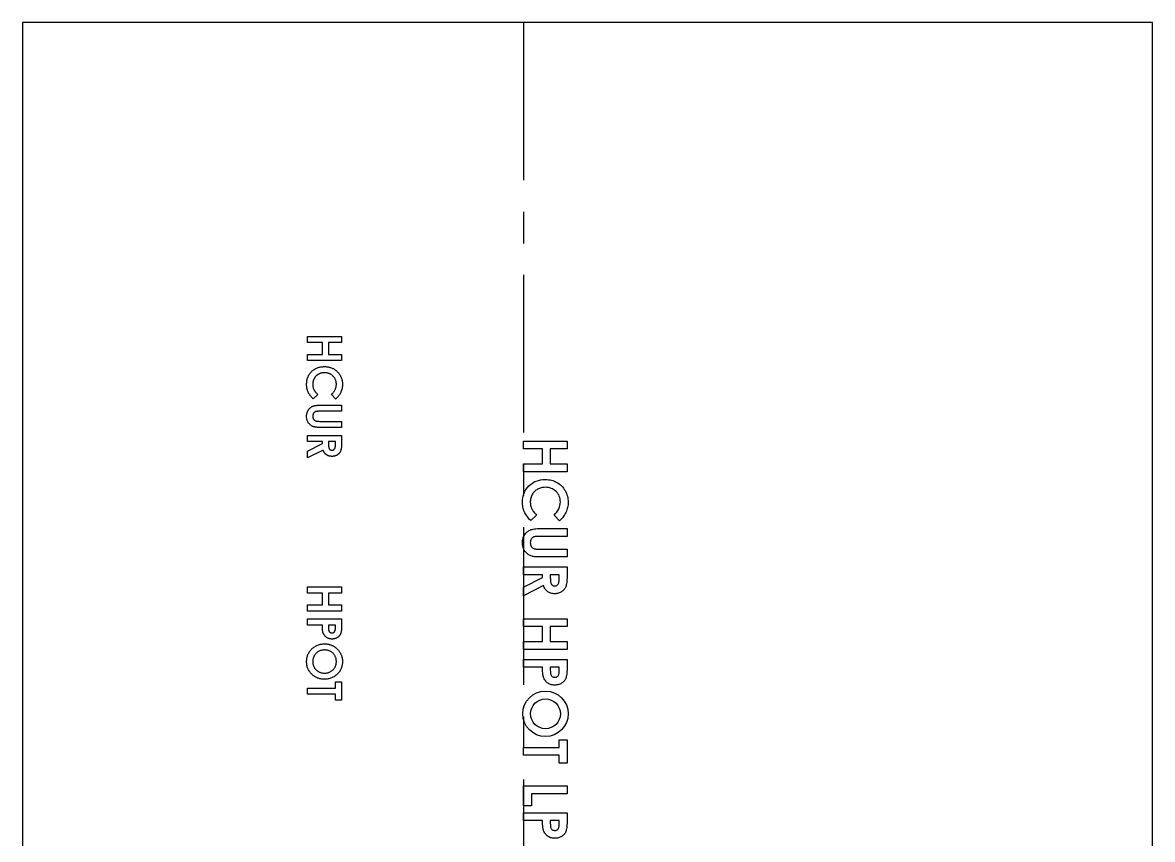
# Model space of a CAD drawing. Header units: millimetres. Extents: x -1295 to -1204, y -914 to -779.
# Drawn here: x -1295.2 to -1204.2, y -845.2 to -779.4 of the extents above; entities that cross this region are included whole.
import ezdxf

# ---------------------------------------------------------------- set-up
doc = ezdxf.new("R2010")
doc.units = ezdxf.units.MM
doc.linetypes.add('CENTERX2', pattern=[20.32, 12.7, -2.54, 2.54, -2.54])

msp = doc.modelspace()

# ---------------------------------------------------------------- linework, layer by layer
at = {"color": 7, "linetype": 'Continuous', "lineweight": 25}
for p, q in [((-1204.195, -779.37), (-1295.195, -779.37)), ((-1295.195, -779.37), (-1295.195, -899.37)), ((-1204.195, -779.37), (-1295.195, -779.37)), ((-1204.195, -779.37), (-1295.195, -779.37)), ((-1204.195, -899.37), (-1204.195, -779.37)), ((-1272.25, -805.139), (-1272.25, -804.646)), ((-1272.25, -804.646), (-1269.5, -804.646)), ((-1271.051, -805.139), (-1272.25, -805.139)), ((-1271.051, -806.091), (-1271.051, -805.139)), ((-1269.5, -805.139), (-1270.558, -805.139)), ((-1270.558, -805.139), (-1270.558, -806.091)), ((-1269.5, -804.646), (-1269.5, -805.139)), ((-1272.25, -806.585), (-1272.25, -806.091)), ((-1272.25, -806.091), (-1271.051, -806.091)), ((-1270.558, -806.091), (-1269.5, -806.091)), ((-1269.5, -806.091), (-1269.5, -806.585)), ((-1269.5, -806.585), (-1272.25, -806.585)), ((-1270.871, -807.078), (-1270.871, -807.078)), ((-1272.32, -808.506), (-1272.32, -808.506)), ((-1269.429, -808.514), (-1269.429, -808.514)), ((-1271.427, -809.325), (-1271.796, -809.676)), ((-1271.427, -809.325), (-1271.427, -809.325)), ((-1269.977, -809.687), (-1270.323, -809.325)), ((-1270.323, -809.325), (-1270.323, -809.325)), ((-1269.5, -810.674), (-1271.289, -810.674)), ((-1271.141, -810.181), (-1269.5, -810.181)), ((-1271.141, -810.181), (-1271.141, -810.181)), ((-1269.5, -810.181), (-1269.5, -810.674)), ((-1272.32, -811.081), (-1272.32, -811.081)), ((-1271.224, -811.485), (-1269.5, -811.485)), ((-1271.224, -811.485), (-1271.224, -811.485)), ((-1269.5, -811.485), (-1269.5, -811.979)), ((-1272.25, -812.613), (-1269.5, -812.613)), ((-1272.25, -813.107), (-1272.25, -812.613)), ((-1269.5, -811.979), (-1271.141, -811.979)), ((-1269.5, -812.613), (-1269.5, -813.189)), ((-1271.051, -813.107), (-1272.25, -813.107)), ((-1272.25, -813.88), (-1271.051, -813.275)), ((-1271.051, -813.275), (-1271.051, -813.107)), ((-1269.994, -813.107), (-1270.558, -813.107)), ((-1270.558, -813.107), (-1270.558, -813.299)), ((-1269.994, -813.275), (-1269.994, -813.107)), ((-1270.995, -813.795), (-1272.25, -814.429)), ((-1272.25, -814.429), (-1272.25, -813.88)), ((-1272.25, -825.315), (-1272.25, -824.822)), ((-1272.25, -824.822), (-1269.5, -824.822)), ((-1271.051, -825.315), (-1272.25, -825.315)), ((-1271.051, -826.267), (-1271.051, -825.315)), ((-1269.5, -825.315), (-1270.558, -825.315)), ((-1270.558, -825.315), (-1270.558, -826.267)), ((-1269.5, -824.822), (-1269.5, -825.315)), ((-1272.25, -826.761), (-1272.25, -826.267)), ((-1272.25, -826.267), (-1271.051, -826.267)), ((-1270.558, -826.267), (-1269.5, -826.267)), ((-1269.5, -826.267), (-1269.5, -826.761)), ((-1269.5, -826.761), (-1272.25, -826.761)), ((-1272.25, -827.396), (-1269.5, -827.396)), ((-1272.25, -827.889), (-1272.25, -827.396)), ((-1271.051, -827.889), (-1272.25, -827.889)), ((-1269.994, -827.889), (-1270.558, -827.889)), ((-1270.558, -827.889), (-1270.558, -828.064)), ((-1269.994, -828.044), (-1269.994, -827.889)), ((-1269.5, -827.396), (-1269.5, -827.946)), ((-1270.281, -828.524), (-1270.281, -828.524)), ((-1270.048, -828.394), (-1270.048, -828.394)), ((-1270.874, -829.405), (-1270.874, -829.405)), ((-1272.32, -830.842), (-1272.32, -830.842)), ((-1269.429, -830.839), (-1269.429, -830.839)), ((-1270.877, -831.767), (-1270.877, -831.767)), ((-1269.994, -832.472), (-1269.5, -832.472)), ((-1269.994, -832.966), (-1269.994, -832.472)), ((-1269.5, -832.472), (-1269.5, -833.953)), ((-1272.25, -833.46), (-1272.25, -832.966)), ((-1272.25, -832.966), (-1269.994, -832.966)), ((-1269.994, -833.46), (-1272.25, -833.46)), ((-1269.994, -833.953), (-1269.994, -833.46)), ((-1269.5, -833.953), (-1269.994, -833.953))]:
    msp.add_line(p, q, dxfattribs=at)
at = {"color": 7, "linetype": 'CENTERX2'}
msp.add_line((-1254.842, -779.37), (-1254.842, -899.37), dxfattribs=at)
at = {"color": 7, "linetype": 'Continuous', "flags": 128}
for points in [[(-1251.342, -813.075), (-1251.342, -813.703), (-1251.342, -813.703), (-1252.689, -813.703), (-1252.689, -813.703), (-1252.689, -814.915), (-1252.689, -814.915), (-1251.342, -814.915), (-1251.342, -814.915), (-1251.342, -815.543), (-1251.342, -815.543), (-1254.842, -815.543), (-1254.842, -815.543), (-1254.842, -814.915), (-1254.842, -814.915), (-1253.317, -814.915), (-1253.317, -814.915), (-1253.317, -813.703), (-1253.317, -813.703), (-1254.842, -813.703), (-1254.842, -813.703), (-1254.842, -813.075), (-1254.842, -813.075), (-1251.342, -813.075)], [(-1251.95, -819.492), (-1252.39, -819.031), (-1252.39, -819.031), (-1252.271, -818.912), (-1252.167, -818.788), (-1252.08, -818.662), (-1252.008, -818.532), (-1251.952, -818.398), (-1251.912, -818.26), (-1251.889, -818.119), (-1251.881, -817.974), (-1251.881, -817.974), (-1251.887, -817.852), (-1251.903, -817.735), (-1251.93, -817.624), (-1251.968, -817.517), (-1252.017, -817.415), (-1252.077, -817.318), (-1252.147, -817.226), (-1252.229, -817.139), (-1252.318, -817.059), (-1252.412, -816.99), (-1252.512, -816.932), (-1252.616, -816.884), (-1252.726, -816.847), (-1252.841, -816.82), (-1252.961, -816.805), (-1253.085, -816.799), (-1253.085, -816.799), (-1253.173, -816.801), (-1253.258, -816.808), (-1253.341, -816.82), (-1253.421, -816.837), (-1253.498, -816.858), (-1253.573, -816.884), (-1253.646, -816.915), (-1253.716, -816.95), (-1253.782, -816.989), (-1253.845, -817.033), (-1253.905, -817.081), (-1253.961, -817.131), (-1254.013, -817.186), (-1254.061, -817.245), (-1254.106, -817.308), (-1254.148, -817.375), (-1254.184, -817.444), (-1254.216, -817.516), (-1254.243, -817.59), (-1254.265, -817.665), (-1254.282, -817.742), (-1254.294, -817.822), (-1254.302, -817.903), (-1254.304, -817.986), (-1254.304, -817.986), (-1254.297, -818.126), (-1254.277, -818.26), (-1254.242, -818.388), (-1254.195, -818.51), (-1254.164, -818.57), (-1254.128, -818.631), (-1254.087, -818.694), (-1254.04, -818.759), (-1253.987, -818.825), (-1253.928, -818.892), (-1253.864, -818.961), (-1253.795, -819.031), (-1253.795, -819.031), (-1254.264, -819.478), (-1254.264, -819.478), (-1254.354, -819.383), (-1254.438, -819.29), (-1254.514, -819.199), (-1254.583, -819.108), (-1254.645, -819.019), (-1254.699, -818.931), (-1254.746, -818.845), (-1254.786, -818.76), (-1254.821, -818.673), (-1254.85, -818.584), (-1254.875, -818.493), (-1254.896, -818.398), (-1254.912, -818.3), (-1254.923, -818.199), (-1254.93, -818.095), (-1254.932, -817.988), (-1254.932, -817.988), (-1254.924, -817.793), (-1254.9, -817.607), (-1254.859, -817.43), (-1254.802, -817.261), (-1254.73, -817.103), (-1254.641, -816.953), (-1254.535, -816.812), (-1254.414, -816.68), (-1254.28, -816.561), (-1254.137, -816.457), (-1253.984, -816.37), (-1253.823, -816.298), (-1253.653, -816.243), (-1253.473, -816.203), (-1253.285, -816.179), (-1253.087, -816.171), (-1253.087, -816.171), (-1252.958, -816.175), (-1252.832, -816.186), (-1252.71, -816.204), (-1252.592, -816.229), (-1252.478, -816.262), (-1252.366, -816.302), (-1252.259, -816.349), (-1252.156, -816.403), (-1252.056, -816.464), (-1251.962, -816.532), (-1251.872, -816.605), (-1251.788, -816.685), (-1251.709, -816.771), (-1251.635, -816.863), (-1251.565, -816.962), (-1251.501, -817.067), (-1251.443, -817.176), (-1251.392, -817.287), (-1251.349, -817.4), (-1251.314, -817.516), (-1251.288, -817.633), (-1251.268, -817.753), (-1251.257, -817.874), (-1251.253, -817.998), (-1251.253, -817.998), (-1251.255, -818.104), (-1251.264, -818.209), (-1251.278, -818.312), (-1251.298, -818.415), (-1251.324, -818.516), (-1251.355, -818.617), (-1251.392, -818.716), (-1251.434, -818.815), (-1251.482, -818.912), (-1251.535, -819.004), (-1251.591, -819.094), (-1251.654, -819.18), (-1251.72, -819.263), (-1251.792, -819.343), (-1251.868, -819.419), (-1251.95, -819.492)], [(-1251.342, -820.12), (-1251.342, -820.748), (-1251.342, -820.748), (-1253.62, -820.748), (-1253.62, -820.748), (-1253.69, -820.749), (-1253.756, -820.752), (-1253.816, -820.755), (-1253.871, -820.761), (-1253.92, -820.768), (-1253.965, -820.777), (-1254.003, -820.787), (-1254.036, -820.799), (-1254.094, -820.829), (-1254.146, -820.867), (-1254.192, -820.914), (-1254.231, -820.968), (-1254.263, -821.03), (-1254.286, -821.098), (-1254.299, -821.172), (-1254.304, -821.252), (-1254.304, -821.252), (-1254.299, -821.337), (-1254.284, -821.416), (-1254.258, -821.489), (-1254.223, -821.556), (-1254.179, -821.615), (-1254.13, -821.663), (-1254.076, -821.702), (-1254.016, -821.732), (-1253.981, -821.743), (-1253.939, -821.753), (-1253.89, -821.761), (-1253.833, -821.768), (-1253.77, -821.773), (-1253.699, -821.777), (-1253.621, -821.779), (-1253.536, -821.78), (-1253.536, -821.78), (-1251.342, -821.78), (-1251.342, -821.78), (-1251.342, -822.408), (-1251.342, -822.408), (-1253.43, -822.408), (-1253.43, -822.408), (-1253.557, -822.408), (-1253.674, -822.405), (-1253.781, -822.4), (-1253.878, -822.394), (-1253.964, -822.386), (-1254.04, -822.376), (-1254.107, -822.364), (-1254.163, -822.351), (-1254.265, -822.316), (-1254.364, -822.267), (-1254.462, -822.206), (-1254.558, -822.131), (-1254.648, -822.047), (-1254.725, -821.957), (-1254.789, -821.861), (-1254.841, -821.758), (-1254.881, -821.648), (-1254.909, -821.529), (-1254.927, -821.402), (-1254.932, -821.266), (-1254.932, -821.266), (-1254.929, -821.176), (-1254.921, -821.088), (-1254.908, -821.004), (-1254.889, -820.923), (-1254.864, -820.844), (-1254.834, -820.768), (-1254.798, -820.696), (-1254.758, -820.627), (-1254.713, -820.561), (-1254.664, -820.5), (-1254.614, -820.444), (-1254.561, -820.393), (-1254.504, -820.346), (-1254.446, -820.305), (-1254.384, -820.269), (-1254.319, -820.237), (-1254.248, -820.21), (-1254.165, -820.186), (-1254.071, -820.165), (-1253.965, -820.149), (-1253.849, -820.136), (-1253.721, -820.127), (-1253.581, -820.122), (-1253.43, -820.12), (-1253.43, -820.12), (-1251.342, -820.12)], [(-1251.342, -823.216), (-1251.342, -823.948), (-1251.342, -823.948), (-1251.344, -824.093), (-1251.349, -824.227), (-1251.356, -824.35), (-1251.368, -824.463), (-1251.382, -824.565), (-1251.4, -824.655), (-1251.42, -824.735), (-1251.444, -824.805), (-1251.471, -824.867), (-1251.503, -824.926), (-1251.539, -824.981), (-1251.579, -825.035), (-1251.623, -825.085), (-1251.671, -825.131), (-1251.724, -825.174), (-1251.781, -825.215), (-1251.841, -825.251), (-1251.903, -825.283), (-1251.969, -825.31), (-1252.037, -825.331), (-1252.108, -825.348), (-1252.182, -825.36), (-1252.257, -825.368), (-1252.337, -825.37), (-1252.337, -825.37), (-1252.419, -825.367), (-1252.499, -825.36), (-1252.574, -825.347), (-1252.647, -825.329), (-1252.716, -825.307), (-1252.781, -825.279), (-1252.844, -825.246), (-1252.902, -825.208), (-1252.957, -825.165), (-1253.008, -825.117), (-1253.057, -825.063), (-1253.101, -825.005), (-1253.142, -824.941), (-1253.18, -824.872), (-1253.214, -824.798), (-1253.245, -824.719), (-1253.245, -824.719), (-1254.842, -825.527), (-1254.842, -825.527), (-1254.842, -824.829), (-1254.842, -824.829), (-1253.317, -824.057), (-1253.317, -824.057), (-1253.317, -823.844), (-1253.317, -823.844), (-1254.842, -823.844), (-1254.842, -823.844), (-1254.842, -823.216), (-1254.842, -823.216), (-1251.342, -823.216)], [(-1252.689, -823.844), (-1252.689, -824.089), (-1252.689, -824.089), (-1252.687, -824.179), (-1252.684, -824.261), (-1252.677, -824.336), (-1252.668, -824.403), (-1252.656, -824.463), (-1252.642, -824.517), (-1252.625, -824.563), (-1252.605, -824.601), (-1252.583, -824.634), (-1252.557, -824.662), (-1252.527, -824.687), (-1252.494, -824.707), (-1252.458, -824.722), (-1252.418, -824.733), (-1252.375, -824.74), (-1252.328, -824.742), (-1252.328, -824.742), (-1252.273, -824.737), (-1252.221, -824.724), (-1252.173, -824.702), (-1252.129, -824.672), (-1252.09, -824.634), (-1252.056, -824.591), (-1252.029, -824.542), (-1252.008, -824.486), (-1251.999, -824.454), (-1251.992, -824.416), (-1251.985, -824.371), (-1251.98, -824.321), (-1251.976, -824.264), (-1251.973, -824.202), (-1251.971, -824.133), (-1251.971, -824.058), (-1251.971, -824.058), (-1251.971, -823.844), (-1251.971, -823.844), (-1252.689, -823.844)], [(-1251.342, -827.389), (-1251.342, -828.017), (-1251.342, -828.017), (-1252.689, -828.017), (-1252.689, -828.017), (-1252.689, -829.229), (-1252.689, -829.229), (-1251.342, -829.229), (-1251.342, -829.229), (-1251.342, -829.857), (-1251.342, -829.857), (-1254.842, -829.857), (-1254.842, -829.857), (-1254.842, -829.229), (-1254.842, -829.229), (-1253.317, -829.229), (-1253.317, -829.229), (-1253.317, -828.017), (-1253.317, -828.017), (-1254.842, -828.017), (-1254.842, -828.017), (-1254.842, -827.389), (-1254.842, -827.389), (-1251.342, -827.389)], [(-1251.342, -830.665), (-1251.342, -831.366), (-1251.342, -831.366), (-1251.344, -831.503), (-1251.349, -831.631), (-1251.357, -831.748), (-1251.368, -831.856), (-1251.383, -831.953), (-1251.401, -832.041), (-1251.422, -832.119), (-1251.446, -832.187), (-1251.474, -832.248), (-1251.506, -832.306), (-1251.542, -832.361), (-1251.582, -832.412), (-1251.626, -832.46), (-1251.673, -832.504), (-1251.725, -832.546), (-1251.781, -832.584), (-1251.841, -832.618), (-1251.903, -832.648), (-1251.968, -832.672), (-1252.036, -832.692), (-1252.107, -832.709), (-1252.18, -832.72), (-1252.257, -832.727), (-1252.337, -832.729), (-1252.337, -832.729), (-1252.424, -832.726), (-1252.508, -832.717), (-1252.588, -832.702), (-1252.665, -832.68), (-1252.738, -832.653), (-1252.806, -832.619), (-1252.872, -832.58), (-1252.933, -832.535), (-1252.99, -832.483), (-1253.043, -832.429), (-1253.09, -832.369), (-1253.134, -832.305), (-1253.173, -832.237), (-1253.208, -832.164), (-1253.238, -832.087), (-1253.264, -832.006), (-1253.264, -832.006), (-1253.276, -831.952), (-1253.287, -831.888), (-1253.296, -831.814), (-1253.303, -831.73), (-1253.309, -831.636), (-1253.313, -831.531), (-1253.316, -831.417), (-1253.317, -831.293), (-1253.317, -831.293), (-1254.842, -831.293), (-1254.842, -831.293), (-1254.842, -830.665), (-1254.842, -830.665), (-1251.342, -830.665)], [(-1252.689, -831.293), (-1252.689, -831.515), (-1252.689, -831.515), (-1252.686, -831.637), (-1252.679, -831.738), (-1252.668, -831.819), (-1252.653, -831.88), (-1252.632, -831.929), (-1252.605, -831.972), (-1252.573, -832.01), (-1252.535, -832.042), (-1252.492, -832.068), (-1252.444, -832.086), (-1252.392, -832.097), (-1252.336, -832.101), (-1252.336, -832.101), (-1252.287, -832.098), (-1252.241, -832.09), (-1252.199, -832.078), (-1252.16, -832.059), (-1252.125, -832.036), (-1252.093, -832.008), (-1252.065, -831.974), (-1252.04, -831.936), (-1252.04, -831.936), (-1252.024, -831.902), (-1252.01, -831.863), (-1251.998, -831.817), (-1251.988, -831.764), (-1251.98, -831.705), (-1251.975, -831.64), (-1251.972, -831.568), (-1251.971, -831.491), (-1251.971, -831.491), (-1251.971, -831.293), (-1251.971, -831.293), (-1252.689, -831.293)], [(-1251.342, -837.126), (-1251.342, -839.011), (-1251.342, -839.011), (-1251.971, -839.011), (-1251.971, -839.011), (-1251.971, -838.383), (-1251.971, -838.383), (-1254.842, -838.383), (-1254.842, -838.383), (-1254.842, -837.754), (-1254.842, -837.754), (-1251.971, -837.754), (-1251.971, -837.754), (-1251.971, -837.126), (-1251.971, -837.126), (-1251.342, -837.126)], [(-1251.342, -840.851), (-1251.342, -841.479), (-1251.342, -841.479), (-1254.214, -841.479), (-1254.214, -841.479), (-1254.214, -842.466), (-1254.214, -842.466), (-1254.842, -842.466), (-1254.842, -842.466), (-1254.842, -840.851), (-1254.842, -840.851), (-1251.342, -840.851)], [(-1251.342, -843.004), (-1251.342, -843.706), (-1251.342, -843.706), (-1251.344, -843.843), (-1251.349, -843.971), (-1251.357, -844.088), (-1251.368, -844.196), (-1251.383, -844.293), (-1251.401, -844.381), (-1251.422, -844.459), (-1251.446, -844.527), (-1251.474, -844.588), (-1251.506, -844.646), (-1251.542, -844.701), (-1251.582, -844.752), (-1251.626, -844.799), (-1251.673, -844.844), (-1251.725, -844.886), (-1251.781, -844.923), (-1251.841, -844.958), (-1251.903, -844.987), (-1251.968, -845.012), (-1252.036, -845.032), (-1252.107, -845.048), (-1252.18, -845.059), (-1252.257, -845.066), (-1252.337, -845.069), (-1252.337, -845.069), (-1252.424, -845.066), (-1252.508, -845.057), (-1252.588, -845.041), (-1252.665, -845.02), (-1252.738, -844.993), (-1252.806, -844.959), (-1252.872, -844.92), (-1252.933, -844.874), (-1252.99, -844.823), (-1253.043, -844.769), (-1253.09, -844.709), (-1253.134, -844.644), (-1253.173, -844.576), (-1253.208, -844.504), (-1253.238, -844.427), (-1253.264, -844.346), (-1253.264, -844.346), (-1253.276, -844.292), (-1253.287, -844.228), (-1253.296, -844.154), (-1253.303, -844.069), (-1253.309, -843.976), (-1253.313, -843.871), (-1253.316, -843.757), (-1253.317, -843.633), (-1253.317, -843.633), (-1254.842, -843.633), (-1254.842, -843.633), (-1254.842, -843.004), (-1254.842, -843.004), (-1251.342, -843.004)], [(-1252.689, -843.633), (-1252.689, -843.855), (-1252.689, -843.855), (-1252.686, -843.976), (-1252.679, -844.078), (-1252.668, -844.159), (-1252.653, -844.22), (-1252.632, -844.269), (-1252.605, -844.311), (-1252.573, -844.349), (-1252.535, -844.381), (-1252.492, -844.407), (-1252.444, -844.426), (-1252.392, -844.437), (-1252.336, -844.44), (-1252.336, -844.44), (-1252.287, -844.438), (-1252.241, -844.43), (-1252.199, -844.417), (-1252.16, -844.399), (-1252.125, -844.376), (-1252.093, -844.348), (-1252.065, -844.314), (-1252.04, -844.276), (-1252.04, -844.276), (-1252.024, -844.242), (-1252.01, -844.203), (-1251.998, -844.156), (-1251.988, -844.104), (-1251.98, -844.045), (-1251.975, -843.98), (-1251.972, -843.908), (-1251.971, -843.83), (-1251.971, -843.83), (-1251.971, -843.633), (-1251.971, -843.633), (-1252.689, -843.633)]]:
    msp.add_lwpolyline(points, dxfattribs=at)
at = {"color": 7, "linetype": 'Continuous'}
for centre, radius in [((-1253.08, -835.039), 1.827), ((-1253.078, -835.043), 1.197)]:
    msp.add_circle(centre, radius, dxfattribs=at)
at = {"color": 7, "linetype": 'Continuous', "lineweight": 25}
for points, knots in [([(-1272.32, -808.506), (-1272.319, -808.455), (-1272.317, -808.354), (-1272.298, -808.207), (-1272.266, -808.068), (-1272.221, -807.935), (-1272.163, -807.809), (-1272.093, -807.691), (-1272.01, -807.58), (-1271.915, -807.476), (-1271.81, -807.383), (-1271.697, -807.301), (-1271.576, -807.233), (-1271.449, -807.175), (-1271.314, -807.132), (-1271.173, -807.101), (-1271.024, -807.081), (-1270.922, -807.079), (-1270.871, -807.078)], [0, 0, 0, 0, 0.067374, 0.131832, 0.194455, 0.255566, 0.315587, 0.375625, 0.436133, 0.497772, 0.559461, 0.620267, 0.680775, 0.741575, 0.803222, 0.866497, 0.931913, 1, 1, 1, 1]), ([(-1272.32, -808.506), (-1272.319, -808.455), (-1272.317, -808.354), (-1272.298, -808.207), (-1272.266, -808.068), (-1272.221, -807.935), (-1272.163, -807.809), (-1272.093, -807.691), (-1272.01, -807.58), (-1271.915, -807.476), (-1271.81, -807.383), (-1271.697, -807.301), (-1271.576, -807.233), (-1271.449, -807.175), (-1271.314, -807.132), (-1271.173, -807.101), (-1271.024, -807.081), (-1270.922, -807.079), (-1270.871, -807.078)], [0, 0, 0, 0, 0.067374, 0.131832, 0.194455, 0.255566, 0.315587, 0.375625, 0.436133, 0.497772, 0.559461, 0.620267, 0.680775, 0.741575, 0.803222, 0.866497, 0.931913, 1, 1, 1, 1]), ([(-1270.871, -807.078), (-1270.837, -807.079), (-1270.77, -807.08), (-1270.671, -807.089), (-1270.575, -807.103), (-1270.482, -807.123), (-1270.392, -807.148), (-1270.304, -807.179), (-1270.22, -807.217), (-1270.139, -807.26), (-1270.06, -807.307), (-1269.986, -807.361), (-1269.916, -807.418), (-1269.849, -807.481), (-1269.787, -807.549), (-1269.728, -807.622), (-1269.674, -807.7), (-1269.624, -807.782), (-1269.578, -807.867), (-1269.538, -807.954), (-1269.504, -808.044), (-1269.477, -808.134), (-1269.456, -808.227), (-1269.44, -808.321), (-1269.432, -808.417), (-1269.43, -808.481), (-1269.429, -808.514)], [0, 0, 0, 0, 0.044668, 0.088522, 0.130976, 0.172908, 0.214009, 0.254998, 0.295309, 0.335907, 0.37632, 0.416323, 0.456499, 0.496665, 0.537199, 0.578092, 0.619901, 0.662604, 0.705271, 0.747628, 0.789409, 0.831248, 0.872811, 0.91486, 0.957022, 1, 1, 1, 1]), ([(-1270.871, -807.078), (-1270.837, -807.079), (-1270.77, -807.08), (-1270.671, -807.089), (-1270.575, -807.103), (-1270.482, -807.123), (-1270.392, -807.148), (-1270.304, -807.179), (-1270.22, -807.217), (-1270.139, -807.26), (-1270.06, -807.307), (-1269.986, -807.361), (-1269.916, -807.418), (-1269.849, -807.481), (-1269.787, -807.549), (-1269.728, -807.622), (-1269.674, -807.7), (-1269.624, -807.782), (-1269.578, -807.867), (-1269.538, -807.954), (-1269.504, -808.044), (-1269.477, -808.134), (-1269.456, -808.227), (-1269.44, -808.321), (-1269.432, -808.417), (-1269.43, -808.481), (-1269.429, -808.514)], [0, 0, 0, 0, 0.044668, 0.088522, 0.130976, 0.172908, 0.214009, 0.254998, 0.295309, 0.335907, 0.37632, 0.416323, 0.456499, 0.496665, 0.537199, 0.578092, 0.619901, 0.662604, 0.705271, 0.747628, 0.789409, 0.831248, 0.872811, 0.91486, 0.957022, 1, 1, 1, 1]), ([(-1270.869, -807.572), (-1270.892, -807.572), (-1270.938, -807.573), (-1271.005, -807.578), (-1271.07, -807.588), (-1271.132, -807.601), (-1271.193, -807.617), (-1271.253, -807.638), (-1271.31, -807.662), (-1271.365, -807.689), (-1271.417, -807.72), (-1271.467, -807.755), (-1271.514, -807.792), (-1271.558, -807.832), (-1271.599, -807.876), (-1271.637, -807.922), (-1271.672, -807.972), (-1271.705, -808.024), (-1271.733, -808.078), (-1271.759, -808.134), (-1271.78, -808.193), (-1271.797, -808.252), (-1271.811, -808.313), (-1271.82, -808.375), (-1271.826, -808.439), (-1271.827, -808.482), (-1271.827, -808.504)], [0, 0, 0, 0, 0.04599, 0.090647, 0.134497, 0.177347, 0.219284, 0.260927, 0.302462, 0.343585, 0.384146, 0.424344, 0.464381, 0.503969, 0.543783, 0.583766, 0.624386, 0.665518, 0.706649, 0.747805, 0.788877, 0.830204, 0.871696, 0.913726, 0.956584, 1, 1, 1, 1]), ([(-1269.923, -808.495), (-1269.924, -808.463), (-1269.926, -808.4), (-1269.938, -808.308), (-1269.96, -808.22), (-1269.99, -808.135), (-1270.029, -808.055), (-1270.076, -807.978), (-1270.132, -807.905), (-1270.195, -807.837), (-1270.265, -807.775), (-1270.339, -807.721), (-1270.418, -807.675), (-1270.501, -807.637), (-1270.587, -807.608), (-1270.678, -807.587), (-1270.772, -807.575), (-1270.837, -807.573), (-1270.869, -807.572)], [0, 0, 0, 0, 0.064715, 0.127707, 0.188882, 0.249158, 0.309661, 0.370225, 0.432332, 0.495782, 0.559304, 0.621861, 0.683322, 0.744523, 0.806088, 0.868994, 0.933419, 1, 1, 1, 1]), ([(-1271.796, -809.676), (-1271.819, -809.652), (-1271.866, -809.603), (-1271.932, -809.531), (-1271.991, -809.458), (-1272.046, -809.388), (-1272.095, -809.318), (-1272.137, -809.248), (-1272.175, -809.18), (-1272.206, -809.113), (-1272.234, -809.044), (-1272.257, -808.974), (-1272.277, -808.902), (-1272.293, -808.827), (-1272.305, -808.75), (-1272.314, -808.671), (-1272.32, -808.589), (-1272.32, -808.534), (-1272.32, -808.506)], [0, 0, 0, 0, 0.0777836, 0.1518169, 0.2225416, 0.2902799, 0.3546435, 0.4158011, 0.4747128, 0.5304304, 0.5855845, 0.6413067, 0.6979003, 0.75542, 0.8145214, 0.8748764, 0.9366692, 1, 1, 1, 1]), ([(-1271.827, -808.504), (-1271.826, -808.541), (-1271.824, -808.613), (-1271.807, -808.719), (-1271.78, -808.82), (-1271.749, -808.901), (-1271.718, -808.965), (-1271.688, -809.012), (-1271.656, -809.062), (-1271.619, -809.113), (-1271.578, -809.165), (-1271.531, -809.217), (-1271.481, -809.271), (-1271.445, -809.307), (-1271.427, -809.325)], [0, 0, 0, 0, 0.117044, 0.22996, 0.340689, 0.449881, 0.50608, 0.565321, 0.62822, 0.694742, 0.765029, 0.839587, 0.917753, 1, 1, 1, 1]), ([(-1270.323, -809.325), (-1270.291, -809.295), (-1270.229, -809.235), (-1270.148, -809.137), (-1270.079, -809.037), (-1270.021, -808.935), (-1269.977, -808.829), (-1269.946, -808.72), (-1269.926, -808.608), (-1269.924, -808.533), (-1269.923, -808.495)], [0, 0, 0, 0, 0.1394133, 0.2727612, 0.3995105, 0.5228021, 0.6426599, 0.7615826, 0.8797948, 1, 1, 1, 1]), ([(-1269.429, -808.514), (-1269.43, -808.542), (-1269.431, -808.597), (-1269.438, -808.679), (-1269.448, -808.76), (-1269.465, -808.841), (-1269.484, -808.921), (-1269.51, -809), (-1269.538, -809.079), (-1269.572, -809.156), (-1269.609, -809.232), (-1269.65, -809.305), (-1269.695, -809.375), (-1269.744, -809.443), (-1269.797, -809.508), (-1269.853, -809.571), (-1269.913, -809.631), (-1269.956, -809.668), (-1269.977, -809.687)], [0, 0, 0, 0, 0.0622758, 0.1239041, 0.1850672, 0.2468402, 0.3084353, 0.3702413, 0.4325866, 0.4959246, 0.5593511, 0.6219427, 0.6843929, 0.7469858, 0.8094415, 0.8725078, 0.9357693, 1, 1, 1, 1]), ([(-1272.32, -811.081), (-1272.32, -811.058), (-1272.319, -811.011), (-1272.312, -810.942), (-1272.302, -810.876), (-1272.287, -810.812), (-1272.268, -810.75), (-1272.244, -810.69), (-1272.216, -810.633), (-1272.184, -810.579), (-1272.149, -810.527), (-1272.111, -810.479), (-1272.071, -810.435), (-1272.029, -810.395), (-1271.985, -810.358), (-1271.939, -810.326), (-1271.89, -810.297), (-1271.838, -810.271), (-1271.781, -810.25), (-1271.715, -810.231), (-1271.641, -810.215), (-1271.558, -810.203), (-1271.466, -810.192), (-1271.366, -810.186), (-1271.256, -810.182), (-1271.18, -810.181), (-1271.141, -810.181)], [0, 0, 0, 0, 0.0417165, 0.0823058, 0.1215763, 0.1600731, 0.1980011, 0.2355749, 0.2727251, 0.3098119, 0.3465691, 0.3824606, 0.4172493, 0.4513112, 0.4848335, 0.5180129, 0.5510518, 0.5841555, 0.6194526, 0.6591452, 0.7034605, 0.7528309, 0.8068371, 0.866137, 0.9304992, 1, 1, 1, 1]), ([(-1272.32, -811.081), (-1272.32, -811.058), (-1272.319, -811.011), (-1272.312, -810.942), (-1272.302, -810.876), (-1272.287, -810.812), (-1272.268, -810.75), (-1272.244, -810.69), (-1272.216, -810.633), (-1272.184, -810.579), (-1272.149, -810.527), (-1272.111, -810.479), (-1272.071, -810.435), (-1272.029, -810.395), (-1271.985, -810.358), (-1271.939, -810.326), (-1271.89, -810.297), (-1271.838, -810.271), (-1271.781, -810.25), (-1271.715, -810.231), (-1271.641, -810.215), (-1271.558, -810.203), (-1271.466, -810.192), (-1271.366, -810.186), (-1271.256, -810.182), (-1271.18, -810.181), (-1271.141, -810.181)], [0, 0, 0, 0, 0.0417165, 0.0823058, 0.1215763, 0.1600731, 0.1980011, 0.2355749, 0.2727251, 0.3098119, 0.3465691, 0.3824606, 0.4172493, 0.4513112, 0.4848335, 0.5180129, 0.5510518, 0.5841555, 0.6194526, 0.6591452, 0.7034605, 0.7528309, 0.8068371, 0.866137, 0.9304992, 1, 1, 1, 1]), ([(-1271.289, -810.674), (-1271.308, -810.674), (-1271.344, -810.674), (-1271.395, -810.677), (-1271.442, -810.679), (-1271.485, -810.684), (-1271.524, -810.69), (-1271.559, -810.696), (-1271.589, -810.704), (-1271.624, -810.717), (-1271.663, -810.736), (-1271.703, -810.768), (-1271.74, -810.804), (-1271.771, -810.847), (-1271.796, -810.896), (-1271.814, -810.95), (-1271.825, -811.009), (-1271.826, -811.049), (-1271.827, -811.07)], [0, 0, 0, 0, 0.072219, 0.13949, 0.20037, 0.256433, 0.307804, 0.353659, 0.39442, 0.430156, 0.496666, 0.562018, 0.628755, 0.69741, 0.768079, 0.841338, 0.918336, 1, 1, 1, 1]), ([(-1271.141, -811.979), (-1271.174, -811.979), (-1271.238, -811.979), (-1271.329, -811.977), (-1271.413, -811.973), (-1271.489, -811.968), (-1271.557, -811.962), (-1271.617, -811.954), (-1271.67, -811.945), (-1271.729, -811.931), (-1271.797, -811.907), (-1271.876, -811.869), (-1271.953, -811.82), (-1272.028, -811.762), (-1272.097, -811.697), (-1272.158, -811.626), (-1272.21, -811.55), (-1272.251, -811.468), (-1272.283, -811.381), (-1272.304, -811.287), (-1272.318, -811.186), (-1272.32, -811.117), (-1272.32, -811.081)], [0, 0, 0, 0, 0.058539, 0.112566, 0.161777, 0.206504, 0.246443, 0.281985, 0.313198, 0.339791, 0.389396, 0.440456, 0.493937, 0.549959, 0.606468, 0.661298, 0.71467, 0.767607, 0.821627, 0.878109, 0.937204, 1, 1, 1, 1]), ([(-1271.827, -811.07), (-1271.826, -811.093), (-1271.825, -811.136), (-1271.812, -811.199), (-1271.793, -811.257), (-1271.764, -811.309), (-1271.731, -811.355), (-1271.692, -811.394), (-1271.649, -811.425), (-1271.608, -811.445), (-1271.571, -811.457), (-1271.538, -811.464), (-1271.499, -811.471), (-1271.455, -811.476), (-1271.405, -811.48), (-1271.35, -811.484), (-1271.289, -811.485), (-1271.246, -811.485), (-1271.224, -811.485)], [0, 0, 0, 0, 0.078802, 0.153651, 0.225206, 0.29531, 0.36319, 0.427095, 0.488999, 0.551225, 0.585358, 0.625416, 0.671592, 0.724656, 0.783348, 0.849131, 0.921326, 1, 1, 1, 1]), ([(-1271.827, -811.07), (-1271.826, -811.093), (-1271.825, -811.136), (-1271.812, -811.199), (-1271.793, -811.257), (-1271.764, -811.309), (-1271.731, -811.355), (-1271.692, -811.394), (-1271.649, -811.425), (-1271.608, -811.445), (-1271.571, -811.457), (-1271.538, -811.464), (-1271.499, -811.471), (-1271.455, -811.476), (-1271.405, -811.48), (-1271.35, -811.484), (-1271.289, -811.485), (-1271.246, -811.485), (-1271.224, -811.485)], [0, 0, 0, 0, 0.078802, 0.153651, 0.225206, 0.29531, 0.36319, 0.427095, 0.488999, 0.551225, 0.585358, 0.625416, 0.671592, 0.724656, 0.783348, 0.849131, 0.921326, 1, 1, 1, 1]), ([(-1270.558, -813.299), (-1270.557, -813.323), (-1270.557, -813.368), (-1270.555, -813.433), (-1270.549, -813.491), (-1270.542, -813.544), (-1270.533, -813.592), (-1270.522, -813.634), (-1270.509, -813.671), (-1270.493, -813.702), (-1270.475, -813.728), (-1270.454, -813.75), (-1270.431, -813.77), (-1270.405, -813.785), (-1270.376, -813.798), (-1270.345, -813.805), (-1270.311, -813.812), (-1270.287, -813.812), (-1270.275, -813.812)], [0, 0, 0, 0, 0.105558, 0.202122, 0.290736, 0.370617, 0.442748, 0.507764, 0.565672, 0.616562, 0.663447, 0.708377, 0.753458, 0.798569, 0.845127, 0.893728, 0.944698, 1, 1, 1, 1]), ([(-1269.5, -813.189), (-1269.5, -813.227), (-1269.5, -813.3), (-1269.504, -813.405), (-1269.51, -813.502), (-1269.519, -813.591), (-1269.53, -813.671), (-1269.544, -813.742), (-1269.56, -813.805), (-1269.579, -813.861), (-1269.601, -813.911), (-1269.625, -813.957), (-1269.654, -814.001), (-1269.685, -814.043), (-1269.72, -814.082), (-1269.758, -814.119), (-1269.8, -814.153), (-1269.844, -814.185), (-1269.891, -814.213), (-1269.941, -814.238), (-1269.992, -814.259), (-1270.046, -814.276), (-1270.102, -814.29), (-1270.16, -814.299), (-1270.22, -814.305), (-1270.26, -814.306), (-1270.281, -814.306)], [0, 0, 0, 0, 0.0728766, 0.1401622, 0.2022429, 0.2588509, 0.3107783, 0.357037, 0.3984482, 0.4352987, 0.4695068, 0.5030546, 0.536158, 0.5696022, 0.6030186, 0.6366329, 0.6708899, 0.705962, 0.741342, 0.7764513, 0.8121452, 0.847995, 0.8845415, 0.9219875, 0.960205, 1, 1, 1, 1]), ([(-1270.275, -813.812), (-1270.26, -813.812), (-1270.231, -813.811), (-1270.19, -813.8), (-1270.152, -813.782), (-1270.117, -813.758), (-1270.086, -813.728), (-1270.06, -813.694), (-1270.038, -813.655), (-1270.024, -813.618), (-1270.016, -813.585), (-1270.01, -813.555), (-1270.005, -813.52), (-1270, -813.48), (-1269.997, -813.436), (-1269.995, -813.386), (-1269.994, -813.332), (-1269.994, -813.295), (-1269.994, -813.275)], [0, 0, 0, 0, 0.063763, 0.125251, 0.185397, 0.246785, 0.309395, 0.3725, 0.436991, 0.505001, 0.543261, 0.588403, 0.639621, 0.697924, 0.763292, 0.834993, 0.913881, 1, 1, 1, 1]), ([(-1270.281, -814.306), (-1270.303, -814.305), (-1270.345, -814.304), (-1270.408, -814.299), (-1270.467, -814.289), (-1270.524, -814.274), (-1270.579, -814.257), (-1270.631, -814.235), (-1270.68, -814.209), (-1270.726, -814.179), (-1270.769, -814.146), (-1270.81, -814.107), (-1270.848, -814.065), (-1270.882, -814.019), (-1270.915, -813.969), (-1270.945, -813.914), (-1270.972, -813.856), (-1270.987, -813.815), (-1270.995, -813.795)], [0, 0, 0, 0, 0.0687413, 0.1347891, 0.198536, 0.2603857, 0.3209616, 0.3799038, 0.4385029, 0.4961543, 0.5542655, 0.6127488, 0.6725134, 0.7336464, 0.7967896, 0.8619357, 0.9293977, 1, 1, 1, 1]), ([(-1271.009, -828.449), (-1271.013, -828.435), (-1271.021, -828.405), (-1271.028, -828.354), (-1271.035, -828.296), (-1271.041, -828.23), (-1271.046, -828.156), (-1271.049, -828.074), (-1271.051, -827.984), (-1271.051, -827.922), (-1271.051, -827.889)], [0, 0, 0, 0, 0.077373, 0.167614, 0.272108, 0.390016, 0.521363, 0.667272, 0.82681, 1, 1, 1, 1]), ([(-1270.558, -828.064), (-1270.557, -828.096), (-1270.557, -828.154), (-1270.552, -828.234), (-1270.544, -828.298), (-1270.532, -828.349), (-1270.514, -828.389), (-1270.493, -828.423), (-1270.468, -828.453), (-1270.437, -828.478), (-1270.403, -828.499), (-1270.365, -828.513), (-1270.324, -828.522), (-1270.295, -828.523), (-1270.281, -828.524)], [0, 0, 0, 0, 0.155172, 0.28552, 0.390535, 0.471014, 0.53849, 0.602942, 0.66656, 0.730177, 0.794928, 0.860217, 0.928115, 1, 1, 1, 1]), ([(-1269.5, -827.946), (-1269.5, -827.982), (-1269.5, -828.052), (-1269.504, -828.152), (-1269.511, -828.244), (-1269.519, -828.329), (-1269.531, -828.406), (-1269.544, -828.475), (-1269.561, -828.536), (-1269.58, -828.591), (-1269.603, -828.639), (-1269.627, -828.686), (-1269.657, -828.728), (-1269.687, -828.769), (-1269.722, -828.806), (-1269.76, -828.842), (-1269.801, -828.874), (-1269.845, -828.904), (-1269.891, -828.931), (-1269.94, -828.954), (-1269.992, -828.973), (-1270.045, -828.989), (-1270.101, -829.002), (-1270.159, -829.011), (-1270.219, -829.017), (-1270.26, -829.017), (-1270.281, -829.017)], [0, 0, 0, 0, 0.070781, 0.136552, 0.197012, 0.252923, 0.303687, 0.349719, 0.39124, 0.428479, 0.463057, 0.49715, 0.531002, 0.564226, 0.597701, 0.631421, 0.665597, 0.700451, 0.735881, 0.771092, 0.806975, 0.843534, 0.88094, 0.919294, 0.95918, 1, 1, 1, 1]), ([(-1270.048, -828.394), (-1270.044, -828.386), (-1270.034, -828.367), (-1270.023, -828.336), (-1270.014, -828.299), (-1270.007, -828.258), (-1270.001, -828.211), (-1269.996, -828.16), (-1269.994, -828.104), (-1269.994, -828.065), (-1269.994, -828.044)], [0, 0, 0, 0, 0.082101, 0.173825, 0.278953, 0.396639, 0.527316, 0.671298, 0.828754, 1, 1, 1, 1]), ([(-1270.281, -829.017), (-1270.304, -829.017), (-1270.349, -829.016), (-1270.415, -829.009), (-1270.479, -828.997), (-1270.539, -828.98), (-1270.596, -828.959), (-1270.651, -828.932), (-1270.702, -828.901), (-1270.75, -828.865), (-1270.795, -828.825), (-1270.837, -828.782), (-1270.874, -828.735), (-1270.908, -828.684), (-1270.939, -828.631), (-1270.967, -828.574), (-1270.991, -828.513), (-1271.003, -828.471), (-1271.009, -828.449)], [0, 0, 0, 0, 0.068863, 0.135324, 0.199253, 0.261503, 0.322661, 0.382747, 0.442522, 0.50232, 0.56277, 0.622352, 0.682289, 0.743376, 0.805048, 0.868091, 0.933123, 1, 1, 1, 1]), ([(-1270.281, -828.524), (-1270.268, -828.523), (-1270.243, -828.522), (-1270.207, -828.516), (-1270.173, -828.506), (-1270.142, -828.492), (-1270.114, -828.474), (-1270.089, -828.451), (-1270.066, -828.425), (-1270.054, -828.405), (-1270.048, -828.394)], [0, 0, 0, 0, 0.1377877, 0.2673412, 0.3904443, 0.5117779, 0.629509, 0.7478291, 0.8718853, 1, 1, 1, 1]), ([(-1272.32, -830.842), (-1272.319, -830.792), (-1272.317, -830.692), (-1272.296, -830.547), (-1272.263, -830.408), (-1272.215, -830.276), (-1272.155, -830.149), (-1272.081, -830.03), (-1271.993, -829.918), (-1271.894, -829.813), (-1271.785, -829.718), (-1271.67, -829.634), (-1271.549, -829.563), (-1271.424, -829.506), (-1271.294, -829.46), (-1271.158, -829.428), (-1271.018, -829.409), (-1270.922, -829.406), (-1270.874, -829.405)], [0, 0, 0, 0, 0.066749, 0.131152, 0.193732, 0.255326, 0.316388, 0.378027, 0.440406, 0.504557, 0.568658, 0.630986, 0.692288, 0.752615, 0.8132, 0.874016, 0.936158, 1, 1, 1, 1]), ([(-1272.32, -830.842), (-1272.319, -830.792), (-1272.317, -830.692), (-1272.296, -830.547), (-1272.263, -830.408), (-1272.215, -830.276), (-1272.155, -830.149), (-1272.081, -830.03), (-1271.993, -829.918), (-1271.894, -829.813), (-1271.785, -829.718), (-1271.67, -829.634), (-1271.549, -829.563), (-1271.424, -829.506), (-1271.294, -829.46), (-1271.158, -829.428), (-1271.018, -829.409), (-1270.922, -829.406), (-1270.874, -829.405)], [0, 0, 0, 0, 0.066749, 0.131152, 0.193732, 0.255326, 0.316388, 0.378027, 0.440406, 0.504557, 0.568658, 0.630986, 0.692288, 0.752615, 0.8132, 0.874016, 0.936158, 1, 1, 1, 1]), ([(-1270.88, -829.899), (-1270.918, -829.9), (-1270.992, -829.902), (-1271.1, -829.917), (-1271.201, -829.944), (-1271.297, -829.981), (-1271.387, -830.029), (-1271.47, -830.088), (-1271.547, -830.157), (-1271.592, -830.21), (-1271.615, -830.237)], [0, 0, 0, 0, 0.134797, 0.264181, 0.388435, 0.509667, 0.630435, 0.750688, 0.873464, 1, 1, 1, 1]), ([(-1269.923, -830.831), (-1269.924, -830.799), (-1269.926, -830.735), (-1269.939, -830.642), (-1269.959, -830.553), (-1269.989, -830.467), (-1270.028, -830.386), (-1270.074, -830.308), (-1270.13, -830.235), (-1270.192, -830.166), (-1270.262, -830.104), (-1270.336, -830.048), (-1270.417, -830.003), (-1270.5, -829.964), (-1270.589, -829.935), (-1270.682, -829.913), (-1270.78, -829.901), (-1270.846, -829.9), (-1270.88, -829.899)], [0, 0, 0, 0, 0.064604, 0.127503, 0.188508, 0.248691, 0.308577, 0.368787, 0.429858, 0.492768, 0.555705, 0.617662, 0.678956, 0.74018, 0.802339, 0.866301, 0.931712, 1, 1, 1, 1]), ([(-1270.874, -829.405), (-1270.841, -829.406), (-1270.777, -829.406), (-1270.681, -829.416), (-1270.587, -829.431), (-1270.495, -829.451), (-1270.405, -829.478), (-1270.318, -829.512), (-1270.231, -829.55), (-1270.148, -829.595), (-1270.067, -829.645), (-1269.991, -829.699), (-1269.919, -829.758), (-1269.851, -829.821), (-1269.787, -829.89), (-1269.727, -829.962), (-1269.673, -830.039), (-1269.622, -830.12), (-1269.577, -830.203), (-1269.538, -830.289), (-1269.504, -830.377), (-1269.477, -830.466), (-1269.455, -830.557), (-1269.441, -830.649), (-1269.431, -830.743), (-1269.43, -830.807), (-1269.429, -830.839)], [0, 0, 0, 0, 0.043115, 0.085683, 0.127595, 0.169006, 0.210449, 0.251829, 0.293462, 0.335399, 0.377495, 0.418707, 0.459892, 0.500892, 0.541892, 0.583232, 0.624982, 0.667207, 0.709589, 0.751101, 0.792567, 0.833544, 0.874827, 0.916017, 0.957859, 1, 1, 1, 1]), ([(-1270.874, -829.405), (-1270.841, -829.406), (-1270.777, -829.406), (-1270.681, -829.416), (-1270.587, -829.431), (-1270.495, -829.451), (-1270.405, -829.478), (-1270.318, -829.512), (-1270.231, -829.55), (-1270.148, -829.595), (-1270.067, -829.645), (-1269.991, -829.699), (-1269.919, -829.758), (-1269.851, -829.821), (-1269.787, -829.89), (-1269.727, -829.962), (-1269.673, -830.039), (-1269.622, -830.12), (-1269.577, -830.203), (-1269.538, -830.289), (-1269.504, -830.377), (-1269.477, -830.466), (-1269.455, -830.557), (-1269.441, -830.649), (-1269.431, -830.743), (-1269.43, -830.807), (-1269.429, -830.839)], [0, 0, 0, 0, 0.043115, 0.085683, 0.127595, 0.169006, 0.210449, 0.251829, 0.293462, 0.335399, 0.377495, 0.418707, 0.459892, 0.500892, 0.541892, 0.583232, 0.624982, 0.667207, 0.709589, 0.751101, 0.792567, 0.833544, 0.874827, 0.916017, 0.957859, 1, 1, 1, 1]), ([(-1271.615, -830.237), (-1271.632, -830.259), (-1271.666, -830.303), (-1271.709, -830.373), (-1271.745, -830.445), (-1271.775, -830.519), (-1271.798, -830.596), (-1271.815, -830.676), (-1271.825, -830.757), (-1271.826, -830.813), (-1271.827, -830.841)], [0, 0, 0, 0, 0.127991, 0.253098, 0.376184, 0.498936, 0.621526, 0.745707, 0.871575, 1, 1, 1, 1]), ([(-1270.883, -832.261), (-1270.933, -832.26), (-1271.03, -832.257), (-1271.172, -832.237), (-1271.309, -832.205), (-1271.44, -832.16), (-1271.566, -832.101), (-1271.685, -832.03), (-1271.798, -831.945), (-1271.905, -831.849), (-1272.002, -831.743), (-1272.087, -831.631), (-1272.159, -831.513), (-1272.219, -831.39), (-1272.265, -831.261), (-1272.297, -831.126), (-1272.317, -830.986), (-1272.319, -830.891), (-1272.32, -830.842)], [0, 0, 0, 0, 0.065715, 0.129494, 0.191702, 0.253134, 0.314179, 0.375809, 0.43847, 0.502816, 0.566965, 0.629382, 0.690509, 0.751099, 0.811688, 0.872943, 0.935508, 1, 1, 1, 1]), ([(-1271.827, -830.841), (-1271.826, -830.872), (-1271.824, -830.935), (-1271.812, -831.026), (-1271.79, -831.114), (-1271.76, -831.198), (-1271.721, -831.279), (-1271.673, -831.355), (-1271.618, -831.429), (-1271.554, -831.498), (-1271.484, -831.561), (-1271.409, -831.616), (-1271.33, -831.663), (-1271.247, -831.701), (-1271.16, -831.731), (-1271.069, -831.752), (-1270.974, -831.765), (-1270.91, -831.766), (-1270.877, -831.767)], [0, 0, 0, 0, 0.064141, 0.126199, 0.186822, 0.24691, 0.307224, 0.368112, 0.430322, 0.494119, 0.558218, 0.6211, 0.682558, 0.744063, 0.805909, 0.868982, 0.933254, 1, 1, 1, 1]), ([(-1271.827, -830.841), (-1271.826, -830.872), (-1271.824, -830.935), (-1271.812, -831.026), (-1271.79, -831.114), (-1271.76, -831.198), (-1271.721, -831.279), (-1271.673, -831.355), (-1271.618, -831.429), (-1271.554, -831.498), (-1271.484, -831.561), (-1271.409, -831.616), (-1271.33, -831.663), (-1271.247, -831.701), (-1271.16, -831.731), (-1271.069, -831.752), (-1270.974, -831.765), (-1270.91, -831.766), (-1270.877, -831.767)], [0, 0, 0, 0, 0.064141, 0.126199, 0.186822, 0.24691, 0.307224, 0.368112, 0.430322, 0.494119, 0.558218, 0.6211, 0.682558, 0.744063, 0.805909, 0.868982, 0.933254, 1, 1, 1, 1]), ([(-1269.429, -830.839), (-1269.431, -830.886), (-1269.433, -830.981), (-1269.454, -831.12), (-1269.487, -831.253), (-1269.533, -831.382), (-1269.593, -831.506), (-1269.666, -831.624), (-1269.753, -831.737), (-1269.851, -831.843), (-1269.959, -831.941), (-1270.074, -832.027), (-1270.194, -832.099), (-1270.321, -832.159), (-1270.453, -832.205), (-1270.591, -832.237), (-1270.735, -832.257), (-1270.833, -832.26), (-1270.883, -832.261)], [0, 0, 0, 0, 0.06339, 0.125147, 0.185634, 0.245956, 0.306302, 0.367332, 0.430072, 0.494704, 0.559368, 0.622545, 0.684488, 0.745828, 0.807446, 0.870006, 0.933933, 1, 1, 1, 1]), ([(-1270.877, -831.767), (-1270.844, -831.766), (-1270.779, -831.765), (-1270.685, -831.752), (-1270.594, -831.73), (-1270.507, -831.7), (-1270.424, -831.662), (-1270.345, -831.615), (-1270.27, -831.559), (-1270.199, -831.496), (-1270.134, -831.426), (-1270.078, -831.352), (-1270.029, -831.275), (-1269.991, -831.193), (-1269.961, -831.108), (-1269.938, -831.019), (-1269.926, -830.926), (-1269.924, -830.863), (-1269.923, -830.831)], [0, 0, 0, 0, 0.065939, 0.129791, 0.192175, 0.253617, 0.314719, 0.376282, 0.438973, 0.503175, 0.567329, 0.629651, 0.69065, 0.751238, 0.811754, 0.872788, 0.93554, 1, 1, 1, 1]), ([(-1270.877, -831.767), (-1270.844, -831.766), (-1270.779, -831.765), (-1270.685, -831.752), (-1270.594, -831.73), (-1270.507, -831.7), (-1270.424, -831.662), (-1270.345, -831.615), (-1270.27, -831.559), (-1270.199, -831.496), (-1270.134, -831.426), (-1270.078, -831.352), (-1270.029, -831.275), (-1269.991, -831.193), (-1269.961, -831.108), (-1269.938, -831.019), (-1269.926, -830.926), (-1269.924, -830.863), (-1269.923, -830.831)], [0, 0, 0, 0, 0.065939, 0.129791, 0.192175, 0.253617, 0.314719, 0.376282, 0.438973, 0.503175, 0.567329, 0.629651, 0.69065, 0.751238, 0.811754, 0.872788, 0.93554, 1, 1, 1, 1])]:
    msp.add_open_spline(points, degree=3, knots=knots, dxfattribs=at)

doc.saveas('drawing.dxf')
